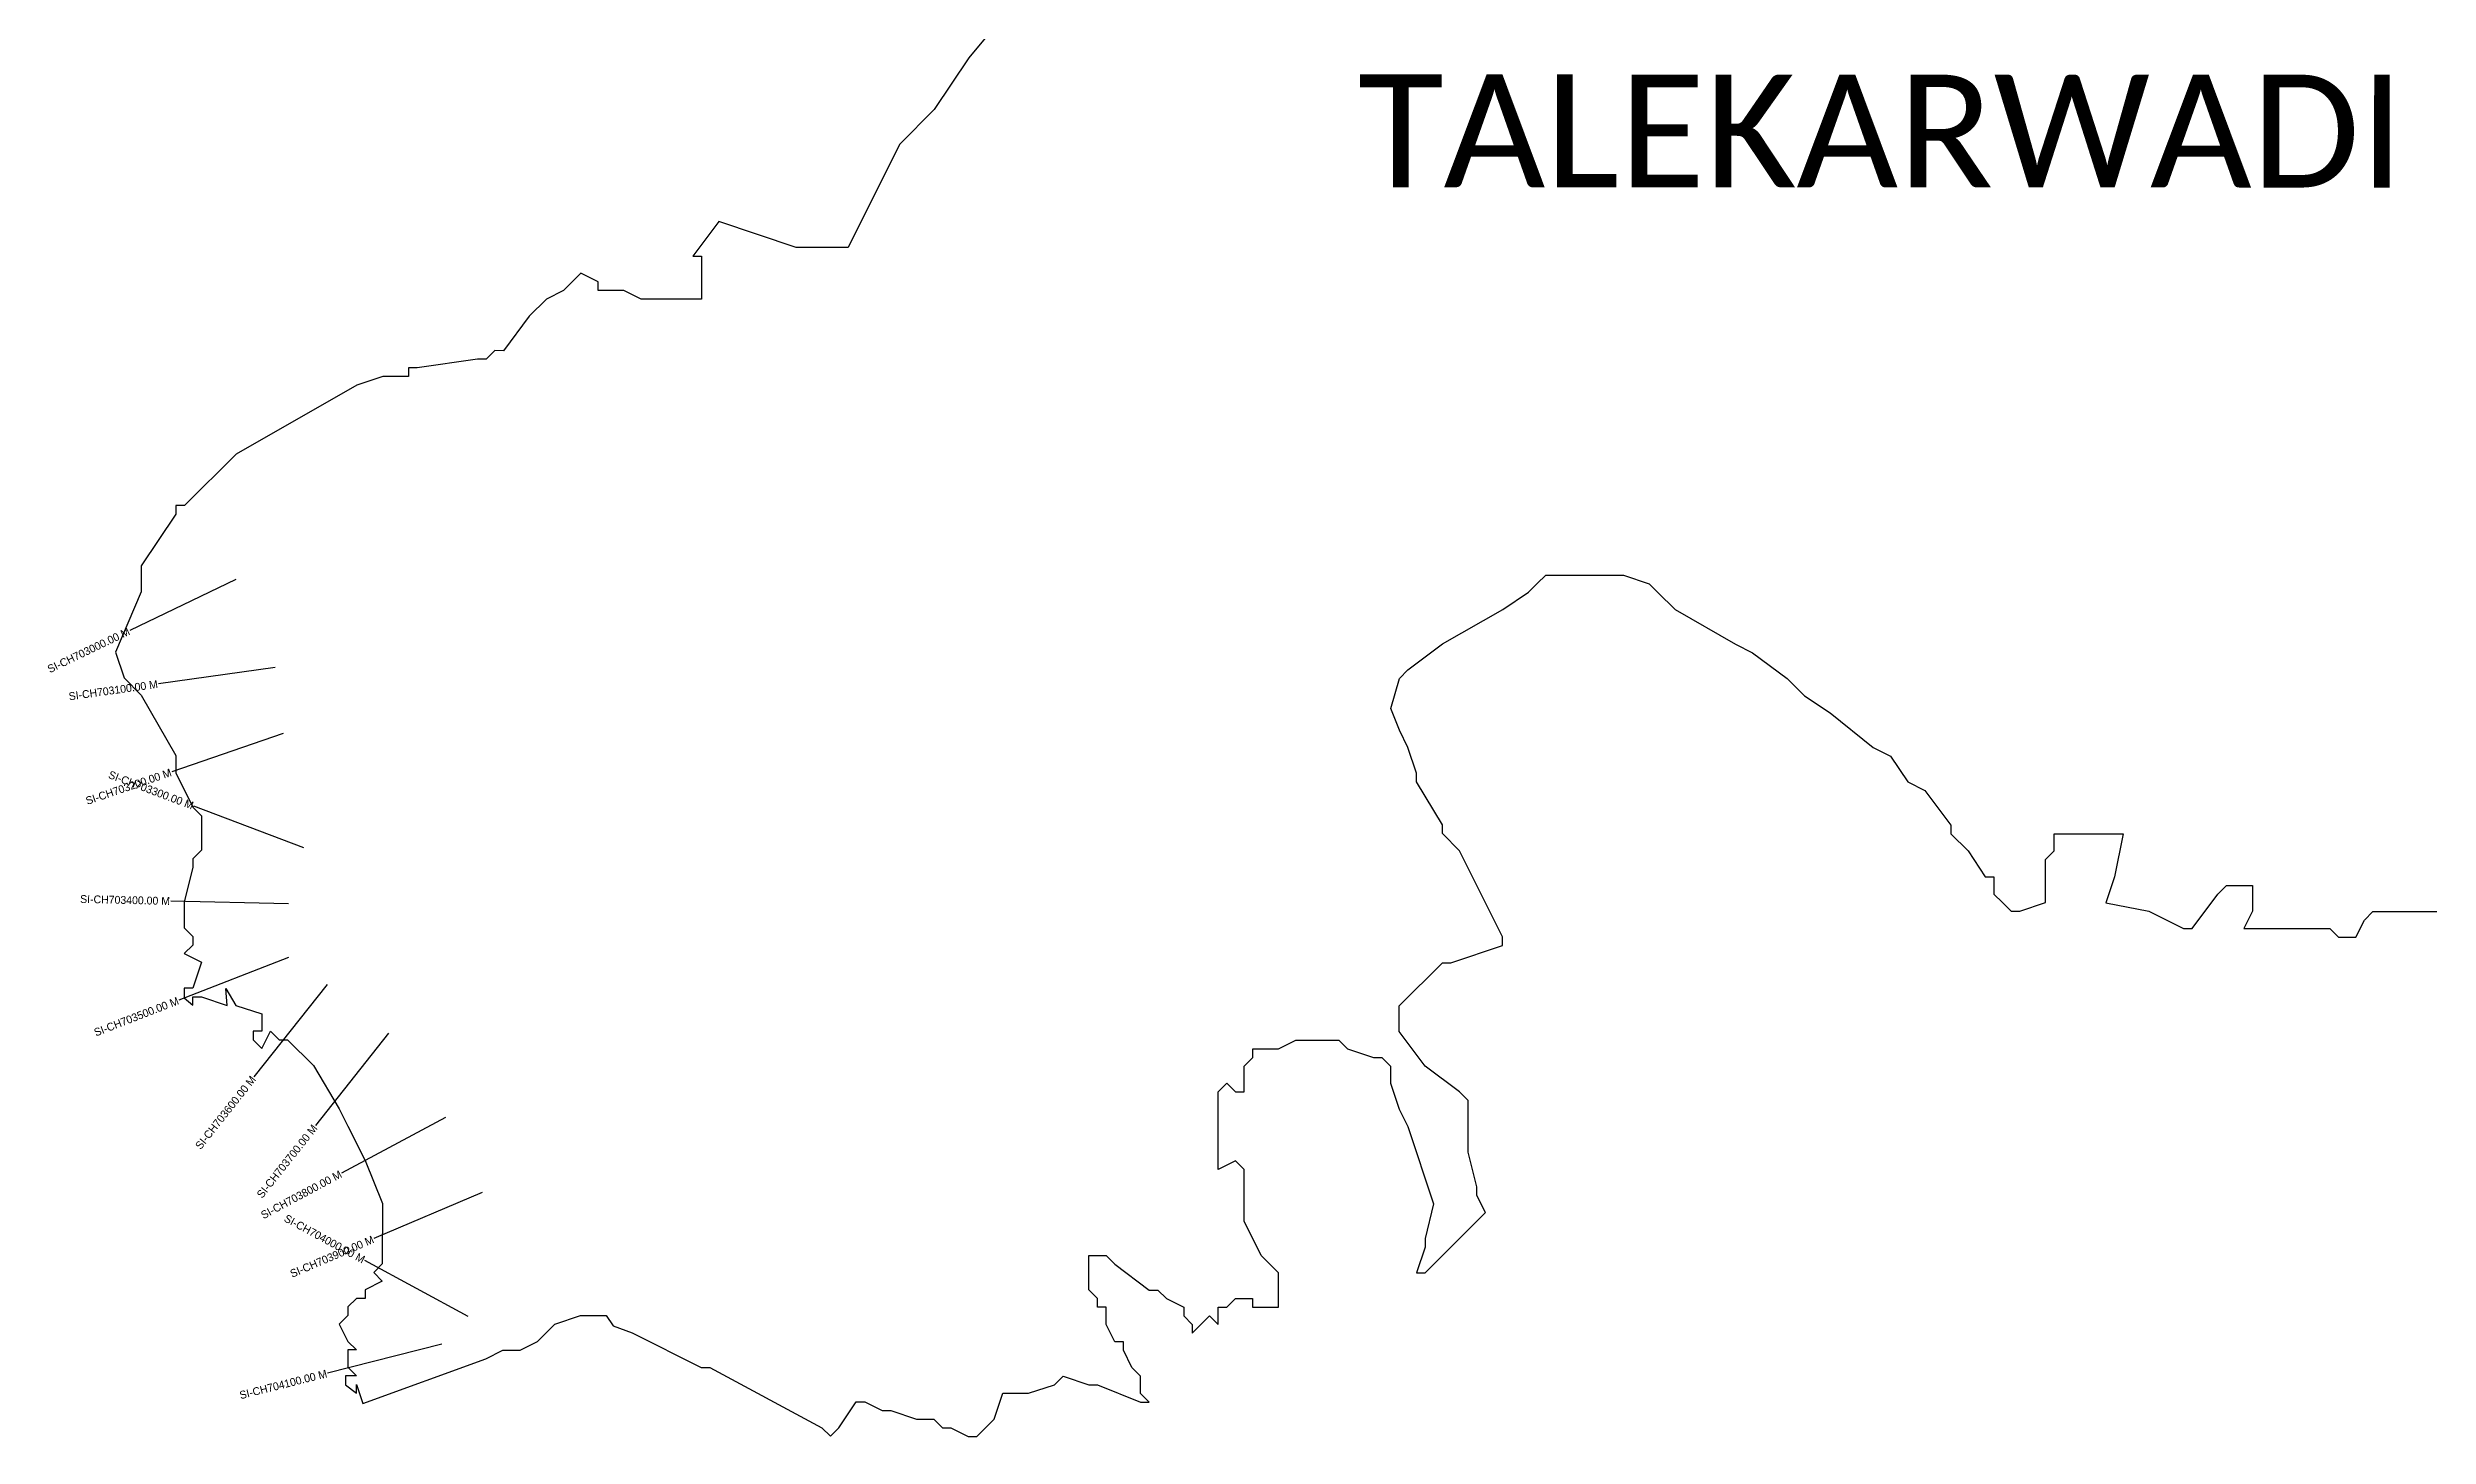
# Model space of a CAD drawing. Header units: metres. Extents: x 349589 to 354506, y 1756877 to 1760861.
# Drawn here: x 349589 to 352622, y 1756877 to 1758647 of the extents above; entities that cross this region are included whole.
import ezdxf
from ezdxf.enums import TextEntityAlignment as Align

# ---------------------------------------------------------------- set-up
doc = ezdxf.new("R2010")
doc.units = ezdxf.units.M
for name, color, linetype in [('CS', 134, 'Continuous'), ('CSMark', 6, 'Continuous'), ('VILLAGE BOUNDRY', 10, 'Continuous'), ('VILLAGE NAME', 250, 'Continuous')]:
    doc.layers.add(name, color=color, linetype=linetype)

msp = doc.modelspace()

# ---------------------------------------------------------------- linework, layer by layer
at = {"layer": 'CS'}
for p, q in [((349828.4, 1757969.2), (349693.3, 1757904.1)), ((349878.4, 1757857), (349729.9, 1757836.1)), ((349888.7, 1757772.6), (349746.8, 1757723.9)), ((349915.1, 1757627.1), (349774.8, 1757680.2)), ((349895.4, 1757555.8), (349745.5, 1757559.3)), ((349895.7, 1757487.4), (349755.9, 1757433.1)), ((349944.7, 1757452.9), (349851.5, 1757335.4)), ((350023, 1757390.8), (349929.8, 1757273.3)), ((350095.3, 1757283.5), (349963.1, 1757212.7)), ((350142.4, 1757187.9), (350004.4, 1757129.1)), ((350124.5, 1757029.7), (349992.6, 1757101.2)), ((350090.7, 1756994.5), (349945.2, 1756957.7))]:
    msp.add_line(p, q, dxfattribs=at)
at = {"layer": 'VILLAGE BOUNDRY', "ltscale": 0.1, "flags": 128}
msp.add_lwpolyline([(350817, 1758699.4), (350762.1, 1758633.6), (350718.2, 1758567.8), (350674.2, 1758523.8), (350630.3, 1758436), (350608.3, 1758392.1), (350542.4, 1758392.2), (350443.7, 1758425.1), (350410.7, 1758381.2), (350421.7, 1758381.2), (350421.7, 1758326.4), (350344.8, 1758326.4), (350322.9, 1758337.4), (350289.9, 1758337.4), (350289.9, 1758348.3), (350268, 1758359.3), (350257, 1758348.3), (350246, 1758337.4), (350224.1, 1758326.4), (350202.1, 1758304.5), (350169.2, 1758260.5), (350158.2, 1758260.6), (350147.2, 1758249.6), (350136.2, 1758249.6), (350059.4, 1758238.7), (350048.4, 1758238.7), (350048.4, 1758227.7), (350015.5, 1758227.7), (349982.5, 1758216.7), (349828.8, 1758128.9), (349762.9, 1758063.1), (349751.9, 1758063.1), (349751.9, 1758052.1), (349708, 1757986.3), (349708, 1757953.3), (349675, 1757876.5), (349686, 1757843.6), (349707.9, 1757821.6), (349751.8, 1757744.7), (349751.8, 1757722.8), (349773.7, 1757678.9), (349784.7, 1757667.9), (349784.7, 1757624), (349773.7, 1757613), (349773.7, 1757602), (349762.7, 1757558.1), (349762.7, 1757525.2), (349773.7, 1757514.2), (349773.7, 1757503.2), (349762.7, 1757492.3), (349784.6, 1757481.2), (349773.7, 1757448.3), (349762.7, 1757448.3), (349762.7, 1757435.9), (349773.6, 1757426.4), (349773.6, 1757437.4), (349784.6, 1757437.3), (349817.5, 1757426.3), (349815.6, 1757447.8), (349828.5, 1757426.3), (349861.5, 1757415.4), (349861.5, 1757393.4), (349850.5, 1757393.4), (349850.5, 1757382.4), (349861.5, 1757371.5), (349872.4, 1757393.4), (349883.4, 1757382.4), (349894.4, 1757382.4), (349927.3, 1757349.5), (349960.2, 1757294.6), (349971.2, 1757272.6), (349993.1, 1757228.7), (350015.1, 1757173.8), (350015, 1757096.9), (350004, 1757086), (350015, 1757075), (349993.1, 1757064), (349993.1, 1757053), (349982.1, 1757053), (349971.1, 1757042.1), (349971.1, 1757031.1), (349960.1, 1757020.1), (349971.1, 1756998.1), (349982.1, 1756987.2), (349971.1, 1756987.2), (349971.1, 1756965.2), (349982.1, 1756954.2), (349968.3, 1756954.3), (349968.3, 1756942.9), (349982.1, 1756932.3), (349982.1, 1756943.2), (349990.1, 1756919), (350146.7, 1756976.1), (350168.7, 1756987.1), (350190.7, 1756987.1), (350212.6, 1756998.1), (350234.6, 1757020), (350267.5, 1757031), (350300.4, 1757031), (350309.3, 1757017.9), (350333.4, 1757009), (350421.2, 1756965.1), (350432.2, 1756965.1), (350574.8, 1756888.1), (350585.8, 1756877.2), (350596.8, 1756888.1), (350618.8, 1756921.1), (350629.7, 1756921), (350651.7, 1756910.1), (350662.7, 1756910.1), (350695.6, 1756899.1), (350717.6, 1756899.1), (350728.5, 1756888.1), (350739.5, 1756888.1), (350761.5, 1756877.1), (350772.4, 1756877.1), (350794.4, 1756899.1), (350805.4, 1756932), (350838.3, 1756932), (350871.3, 1756942.9), (350882.3, 1756953.9), (350915.2, 1756942.9), (350926.2, 1756942.9), (350981, 1756920.9), (350992, 1756920.9), (350981, 1756931.9), (350981.1, 1756953.9), (350970.1, 1756964.9), (350959.1, 1756986.8), (350959.1, 1756997.8), (350948.1, 1756997.8), (350937.2, 1757019.8), (350937.2, 1757041.7), (350926.2, 1757041.7), (350926.2, 1757052.7), (350915.2, 1757063.7), (350915.2, 1757107.6), (350937.2, 1757107.6), (350948.2, 1757096.6), (350992.1, 1757063.6), (351003.1, 1757063.6), (351014, 1757052.7), (351036, 1757041.7), (351036, 1757030.7), (351046.9, 1757019.7), (351046.9, 1757008.7), (351057.9, 1757019.7), (351068.9, 1757030.7), (351079.9, 1757019.7), (351079.9, 1757041.7), (351090.9, 1757041.7), (351101.8, 1757052.6), (351123.8, 1757052.6), (351123.8, 1757041.7), (351156.7, 1757041.6), (351156.8, 1757085.5), (351134.8, 1757107.5), (351112.8, 1757151.4), (351112.9, 1757217.3), (351101.9, 1757228.3), (351079.9, 1757217.3), (351080, 1757316.1), (351091, 1757327.1), (351101.9, 1757316.1), (351112.9, 1757316.1), (351112.9, 1757349), (351123.9, 1757360), (351123.9, 1757371), (351156.9, 1757371), (351178.8, 1757381.9), (351233.7, 1757381.9), (351244.7, 1757371), (351277.6, 1757359.9), (351288.6, 1757359.9), (351299.6, 1757349), (351299.6, 1757327), (351310.5, 1757294.1), (351321.5, 1757272.1), (351354.4, 1757173.3), (351343.4, 1757129.4), (351343.4, 1757118.4), (351332.4, 1757085.5), (351343.4, 1757085.5), (351420.3, 1757162.3), (351409.3, 1757184.2), (351409.3, 1757195.2), (351398.3, 1757239.1), (351398.3, 1757305), (351387.4, 1757316), (351343.5, 1757349), (351310.6, 1757392.9), (351310.6, 1757425.8), (351365.5, 1757480.7), (351376.4, 1757480.7), (351442.3, 1757502.6), (351442.3, 1757513.6), (351387.5, 1757623.4), (351365.5, 1757645.3), (351365.5, 1757656.3), (351332.6, 1757711.2), (351332.6, 1757722.2), (351321.6, 1757755.1), (351310.7, 1757777.1), (351299.7, 1757804.6), (351310.7, 1757843), (351321.7, 1757854), (351365.6, 1757886.9), (351442.5, 1757930.7), (351475.4, 1757952.7), (351486.4, 1757963.7), (351497.4, 1757974.7), (351596.2, 1757974.6), (351629.1, 1757963.6), (351640.1, 1757952.6), (351662.1, 1757930.7), (351738.9, 1757886.7), (351760.8, 1757875.7), (351804.7, 1757842.8), (351826.7, 1757820.8), (351859.6, 1757798.9), (351914.5, 1757754.9), (351936.4, 1757743.9), (351958.4, 1757711), (351980.3, 1757700), (352013.2, 1757656.1), (352013.2, 1757645.1), (352035.2, 1757623.2), (352057.1, 1757590.2), (352068.1, 1757590.2), (352068.1, 1757568.2), (352079.1, 1757557.3), (352090, 1757546.3), (352101, 1757546.3), (352133.9, 1757557.3), (352134, 1757612.2), (352145, 1757623.1), (352145, 1757645.1), (352232.8, 1757645), (352221.8, 1757590.2), (352210.8, 1757557.2), (352265.7, 1757546.2), (352309.6, 1757524.3), (352320.6, 1757524.3), (352353.5, 1757568.1), (352364.5, 1757579.1), (352397.4, 1757579.1), (352397.4, 1757546.2), (352386.5, 1757524.2), (352496.2, 1757524.2), (352507.2, 1757513.2), (352529.2, 1757513.2), (352540.1, 1757535.1), (352551.1, 1757546.1), (352649.9, 1757546.1)], dxfattribs=at)

# ---------------------------------------------------------------- texts
at = {"layer": 'CSMark'}
for s, rotation, p in [('SI-CH703000.00 M', 25.7308, (349692.4, 1757903.7)), ('SI-CH703100.00 M', 8.0315, (349728.9, 1757835.9)), ('SI-CH703200.00 M', 18.9322, (349745.9, 1757723.6)), ('SI-CH703300.00 M', 339.2641, (349773.9, 1757680.5)), ('SI-CH703400.00 M', 358.6924, (349744.5, 1757559.3)), ('SI-CH703500.00 M', 21.2328, (349755, 1757432.7)), ('SI-CH703600.00 M', 51.5869, (349850.8, 1757334.6)), ('SI-CH703700.00 M', 51.5869, (349929.2, 1757272.5)), ('SI-CH703800.00 M', 28.1917, (349962.2, 1757212.2)), ('SI-CH704000.00 M', 331.5471, (349991.8, 1757101.6)), ('SI-CH703900.00 M', 23.0986, (350003.5, 1757128.7)), ('SI-CH704100.00 M', 14.2002, (349944.3, 1756957.4))]:
    msp.add_text(s, height=10, rotation=rotation, dxfattribs=at).set_placement(p, align=Align.MIDDLE_RIGHT)
at = {"layer": 'VILLAGE NAME', "insert": (351257.9, 1758612.6), "char_height": 143.7, "attachment_point": 1, "rotation": 359.9793}
msp.add_mtext_dynamic_manual_height_columns('{\\fCalibri|b0|i0|c0|p34;TALEKARWADI}', width=1418, gutter_width=718.5, heights=[0], dxfattribs=at)

doc.saveas('drawing.dxf')
